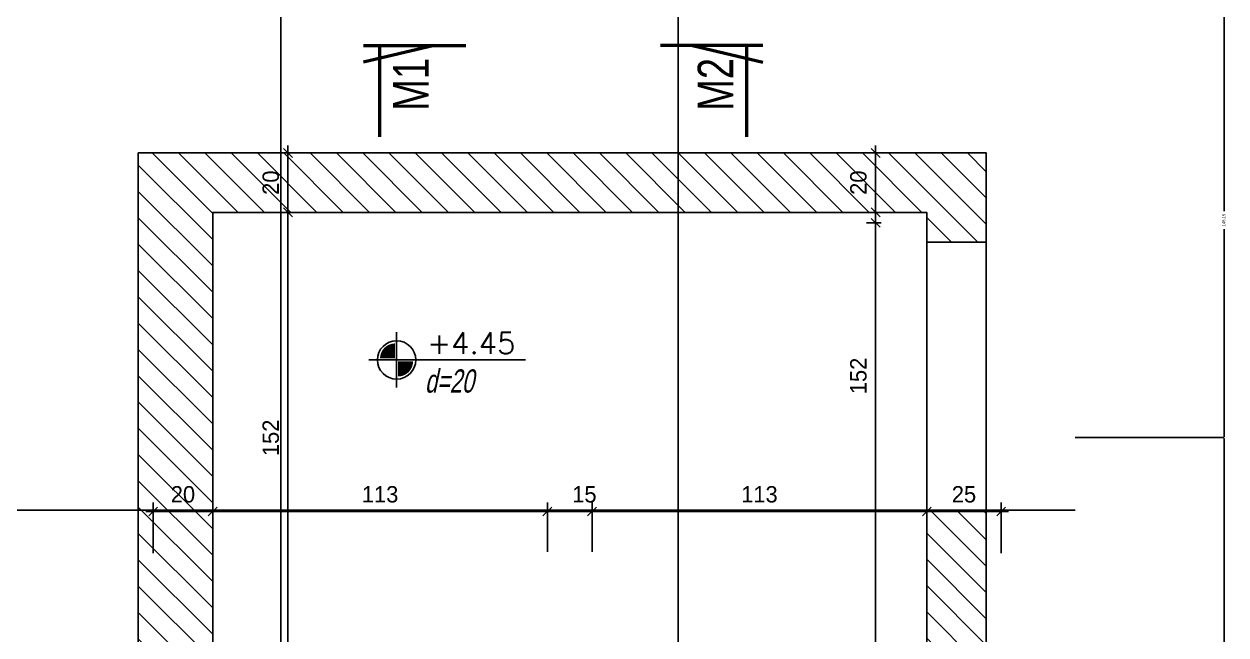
# Model space of a CAD drawing. Header units: inches. Extents: x -5298 to 11252, y 8210 to 22495.
# Drawn here: x 10427 to 10831, y 12031.5 to 12236.8 of the extents above; entities that cross this region are included whole.
import ezdxf
from ezdxf.enums import TextEntityAlignment as Align

# ---------------------------------------------------------------- set-up
doc = ezdxf.new("R2010")
doc.units = ezdxf.units.IN
doc.header["$LTSCALE"] = 55
doc.header["$MEASUREMENT"] = 0
doc.linetypes.add('DASHED2', pattern=[0.375, 0.25, -0.125])
doc.layers.get('Defpoints').update_dxf_attribs({"color": 40})
for name, color, linetype in [('BEAM', 3, 'Continuous'), ('D7', 2, 'Continuous'), ('dim', 2, 'Continuous'), ('dim-50-v', 2, 'Continuous'), ('ENG_beton nifsak', 4, 'Continuous'), ('ENG_beton ole', 3, 'DASHED2'), ('HATCH', 8, 'Continuous')]:
    doc.layers.add(name, color=color, linetype=linetype)
doc.layers.add('W', color=1, linetype='Continuous', lineweight=50)
doc.styles.add('AA', font='hebtxt', dxfattribs={"width": 0.8, "oblique": 8})
doc.styles.add('AD', font='oron')
doc.styles.add('HEBTXT', font='hebtxt-weld.shx')
doc.styles.add('ROMANS', font='romans')
doc.styles.get("Standard").update_dxf_attribs({"font": 'arial.ttf'})
doc.dimstyles.new('25', dxfattribs={"dimtxt": 5.5, "dimasz": 3, "dimexe": 3, "dimexo": 6, "dimgap": 3, "dimtad": 1, "dimdec": 0, "dimrnd": 0.5, "dimtxsty": 'HEBTXT', "dimblk1": 'OBLIQUE', "dimblk2": 'OBLIQUE', "dimsah": 1, "dimcen": 1, "dimdle": 2.5, "dimclre": 9, "dimclrt": 3, "dimazin": 3, "dimtfac": 1, "dimtdec": 0, "dimtix": 1, "dimtmove": 2, "dimatfit": 3, "dimldrblk": 'OBLIQUE'})
doc.dimstyles.get("Standard").update_dxf_attribs({"dimtxt": 2.5, "dimasz": 2.5, "dimexe": 1.25, "dimexo": 0.625, "dimtad": 1, "dimtxsty": 'Standard', "dimcen": 2.5, "dimazin": 3, "dimtfac": 1, "dimtmove": 0, "dimatfit": 3})

# ---------------------------------------------------------------- blocks, each defined once
blk = doc.blocks.new('_OBLIQUE')
at = {"color": 0, "linetype": 'ByBlock'}
blk.add_line((-0.5, -0.5), (0.5, 0.5), dxfattribs=at)
blk = doc.blocks.new('*D318')
at = {"layer": 'Defpoints', "color": 0, "linetype": 'Continuous', "transparency": 16777216}
for p in [(10713.22, 12170), (10721.08, 12170, 0), (10719.22, 12018.49)]:
    blk.add_point(p, dxfattribs=at)
at = {"layer": 'dim-50-v', "color": 0, "linetype": 'Continuous', "lineweight": -2, "transparency": 16777216}
blk.add_line((10713.22, 12015.99), (10713.22, 12172.5), dxfattribs=at)
at = {"layer": 'dim-50-v', "color": 9, "linetype": 'Continuous', "lineweight": -2, "transparency": 16777216}
for p, q in [((10715.08, 12170), (10710.22, 12170)), ((10713.22, 12018.49), (10710.22, 12018.49))]:
    blk.add_line(p, q, dxfattribs=at)
at = {"layer": 'dim-50-v', "color": 0, "linetype": 'Continuous', "lineweight": -2, "transparency": 16777216, "xscale": 3, "yscale": 3, "zscale": 3}
for p, rotation in [((10713.22, 12170), 90), ((10713.22, 12018.49), 270)]:
    blk.add_blockref('_OBLIQUE', p, dxfattribs=dict(at, rotation=rotation))
at = {"layer": 'dim-50-v', "color": 3, "linetype": 'Continuous', "transparency": 16777216, "insert": (10707.47, 12118.54), "char_height": 5.5, "attachment_point": 5, "rotation": 90, "style": 'HEBTXT'}
blk.add_mtext('\\A1;152', dxfattribs=at)
blk = doc.blocks.new('*D320')
at = {"layer": 'Defpoints', "color": 0, "linetype": 'Continuous', "transparency": 16777216}
for p in [(10730.44, 12099.67, 0), (10755.43, 12072.99), (10755.43, 12052.99)]:
    blk.add_point(p, dxfattribs=at)
at = {"layer": 'dim-50-v', "color": 9, "linetype": 'Continuous', "lineweight": -2, "transparency": 16777216}
for p, q in [((10730.44, 12093.67), (10730.44, 12069.99)), ((10755.43, 12058.99), (10755.43, 12075.99))]:
    blk.add_line(p, q, dxfattribs=at)
at = {"layer": 'dim-50-v', "color": 0, "linetype": 'Continuous', "lineweight": -2, "transparency": 16777216}
blk.add_line((10727.94, 12072.99), (10757.93, 12072.99), dxfattribs=at)
at = {"layer": 'dim-50-v', "color": 0, "linetype": 'Continuous', "lineweight": -2, "transparency": 16777216, "xscale": 3, "yscale": 3, "zscale": 3, "rotation": 180}
blk.add_blockref('_OBLIQUE', (10730.44, 12072.99), dxfattribs=at)
at = {"layer": 'dim-50-v', "color": 0, "linetype": 'Continuous', "lineweight": -2, "transparency": 16777216, "xscale": 3, "yscale": 3, "zscale": 3}
blk.add_blockref('_OBLIQUE', (10755.43, 12072.99), dxfattribs=at)
at = {"layer": 'dim-50-v', "color": 3, "linetype": 'Continuous', "transparency": 16777216, "insert": (10742.94, 12078.74), "char_height": 5.5, "attachment_point": 5, "style": 'HEBTXT'}
blk.add_mtext('\\A1;25', dxfattribs=at)
blk = doc.blocks.new('*D321')
at = {"layer": 'Defpoints', "color": 0, "linetype": 'Continuous', "transparency": 16777216}
for p in [(10730.44, 12099.67, 0), (10730.44, 12072.99), (10617.94, 12053.49, 0)]:
    blk.add_point(p, dxfattribs=at)
at = {"layer": 'dim-50-v', "color": 9, "linetype": 'Continuous', "lineweight": -2, "transparency": 16777216}
for p, q in [((10730.44, 12093.67), (10730.44, 12069.99)), ((10617.94, 12059.49), (10617.94, 12075.99))]:
    blk.add_line(p, q, dxfattribs=at)
at = {"layer": 'dim-50-v', "color": 0, "linetype": 'Continuous', "lineweight": -2, "transparency": 16777216}
blk.add_line((10615.44, 12072.99), (10732.94, 12072.99), dxfattribs=at)
at = {"layer": 'dim-50-v', "color": 0, "linetype": 'Continuous', "lineweight": -2, "transparency": 16777216, "xscale": 3, "yscale": 3, "zscale": 3, "rotation": 180}
blk.add_blockref('_OBLIQUE', (10617.94, 12072.99), dxfattribs=at)
at = {"layer": 'dim-50-v', "color": 0, "linetype": 'Continuous', "lineweight": -2, "transparency": 16777216, "xscale": 3, "yscale": 3, "zscale": 3}
blk.add_blockref('_OBLIQUE', (10730.44, 12072.99), dxfattribs=at)
at = {"layer": 'dim-50-v', "color": 3, "linetype": 'Continuous', "transparency": 16777216, "insert": (10674.19, 12078.74), "char_height": 5.5, "attachment_point": 5, "style": 'HEBTXT'}
blk.add_mtext('\\A1;113', dxfattribs=at)
blk = doc.blocks.new('*D322')
at = {"layer": 'Defpoints', "color": 0, "linetype": 'Continuous', "transparency": 16777216}
for p in [(10490.43, 12099.67, 0), (10490.43, 12072.99), (10470.43, 12052.99)]:
    blk.add_point(p, dxfattribs=at)
at = {"layer": 'dim-50-v', "color": 9, "linetype": 'Continuous', "lineweight": -2, "transparency": 16777216}
for p, q in [((10490.43, 12093.67), (10490.43, 12069.99)), ((10470.43, 12058.99), (10470.43, 12075.99))]:
    blk.add_line(p, q, dxfattribs=at)
at = {"layer": 'dim-50-v', "color": 0, "linetype": 'Continuous', "lineweight": -2, "transparency": 16777216}
blk.add_line((10467.93, 12072.99), (10492.93, 12072.99), dxfattribs=at)
at = {"layer": 'dim-50-v', "color": 0, "linetype": 'Continuous', "lineweight": -2, "transparency": 16777216, "xscale": 3, "yscale": 3, "zscale": 3, "rotation": 180}
blk.add_blockref('_OBLIQUE', (10470.43, 12072.99), dxfattribs=at)
at = {"layer": 'dim-50-v', "color": 0, "linetype": 'Continuous', "lineweight": -2, "transparency": 16777216, "xscale": 3, "yscale": 3, "zscale": 3}
blk.add_blockref('_OBLIQUE', (10490.43, 12072.99), dxfattribs=at)
at = {"layer": 'dim-50-v', "color": 3, "linetype": 'Continuous', "transparency": 16777216, "insert": (10480.43, 12078.74), "char_height": 5.5, "attachment_point": 5, "style": 'HEBTXT'}
blk.add_mtext('\\A1;20', dxfattribs=at)
blk = doc.blocks.new('*D323')
at = {"layer": 'Defpoints', "color": 0, "linetype": 'Continuous', "transparency": 16777216}
for p in [(10602.94, 12072.99), (10602.94, 12053.49, 0), (10617.94, 12053.49, 0)]:
    blk.add_point(p, dxfattribs=at)
at = {"layer": 'dim-50-v', "color": 9, "linetype": 'Continuous', "lineweight": -2, "transparency": 16777216}
for p, q in [((10602.94, 12059.49), (10602.94, 12075.99)), ((10617.94, 12059.49), (10617.94, 12075.99))]:
    blk.add_line(p, q, dxfattribs=at)
at = {"layer": 'dim-50-v', "color": 0, "linetype": 'Continuous', "lineweight": -2, "transparency": 16777216}
blk.add_line((10620.44, 12072.99), (10600.44, 12072.99), dxfattribs=at)
at = {"layer": 'dim-50-v', "color": 0, "linetype": 'Continuous', "lineweight": -2, "transparency": 16777216, "xscale": 3, "yscale": 3, "zscale": 3, "rotation": 180}
blk.add_blockref('_OBLIQUE', (10602.94, 12072.99), dxfattribs=at)
at = {"layer": 'dim-50-v', "color": 0, "linetype": 'Continuous', "lineweight": -2, "transparency": 16777216, "xscale": 3, "yscale": 3, "zscale": 3}
blk.add_blockref('_OBLIQUE', (10617.94, 12072.99), dxfattribs=at)
at = {"layer": 'dim-50-v', "color": 3, "linetype": 'Continuous', "transparency": 16777216, "insert": (10615.36, 12078.74), "char_height": 5.5, "attachment_point": 5, "style": 'HEBTXT'}
blk.add_mtext('\\A1;15', dxfattribs=at)
blk = doc.blocks.new('*D324')
at = {"layer": 'Defpoints', "color": 0, "linetype": 'Continuous', "transparency": 16777216}
for p in [(10490.43, 12099.67, 0), (10490.43, 12072.99), (10602.94, 12053.49, 0)]:
    blk.add_point(p, dxfattribs=at)
at = {"layer": 'dim-50-v', "color": 9, "linetype": 'Continuous', "lineweight": -2, "transparency": 16777216}
for p, q in [((10490.43, 12093.67), (10490.43, 12069.99)), ((10602.94, 12059.49), (10602.94, 12075.99))]:
    blk.add_line(p, q, dxfattribs=at)
at = {"layer": 'dim-50-v', "color": 0, "linetype": 'Continuous', "lineweight": -2, "transparency": 16777216}
blk.add_line((10605.44, 12072.99), (10487.93, 12072.99), dxfattribs=at)
at = {"layer": 'dim-50-v', "color": 0, "linetype": 'Continuous', "lineweight": -2, "transparency": 16777216, "xscale": 3, "yscale": 3, "zscale": 3, "rotation": 180}
blk.add_blockref('_OBLIQUE', (10490.43, 12072.99), dxfattribs=at)
at = {"layer": 'dim-50-v', "color": 0, "linetype": 'Continuous', "lineweight": -2, "transparency": 16777216, "xscale": 3, "yscale": 3, "zscale": 3}
blk.add_blockref('_OBLIQUE', (10602.94, 12072.99), dxfattribs=at)
at = {"layer": 'dim-50-v', "color": 3, "linetype": 'Continuous', "transparency": 16777216, "insert": (10546.69, 12078.74), "char_height": 5.5, "attachment_point": 5, "style": 'HEBTXT'}
blk.add_mtext('\\A1;113', dxfattribs=at)
blk = doc.blocks.new('*D326')
at = {"layer": 'Defpoints', "color": 0, "linetype": 'Continuous', "transparency": 16777216}
for p in [(10515.72, 12193.49), (10520.1, 12193.49, 0), (10542.55, 12173.5, 0)]:
    blk.add_point(p, dxfattribs=at)
at = {"layer": 'dim-50-v', "color": 0, "linetype": 'Continuous', "lineweight": -2, "transparency": 16777216}
blk.add_line((10515.72, 12171), (10515.72, 12195.99), dxfattribs=at)
at = {"layer": 'dim-50-v', "color": 9, "linetype": 'Continuous', "lineweight": -2, "transparency": 16777216}
for p, q in [((10514.1, 12193.49), (10512.72, 12193.49)), ((10536.55, 12173.5), (10512.72, 12173.5))]:
    blk.add_line(p, q, dxfattribs=at)
at = {"layer": 'dim-50-v', "color": 0, "linetype": 'Continuous', "lineweight": -2, "transparency": 16777216, "xscale": 3, "yscale": 3, "zscale": 3}
for p, rotation in [((10515.72, 12193.49), 90), ((10515.72, 12173.5), 270)]:
    blk.add_blockref('_OBLIQUE', p, dxfattribs=dict(at, rotation=rotation))
at = {"layer": 'dim-50-v', "color": 3, "linetype": 'Continuous', "transparency": 16777216, "insert": (10509.97, 12183.49), "char_height": 5.5, "attachment_point": 5, "rotation": 90, "style": 'HEBTXT'}
blk.add_mtext('\\A1;20', dxfattribs=at)
blk = doc.blocks.new('PL')
at = {"linetype": 'ByBlock'}
for p, q in [((0, -0.258), (0, 0.258)), ((-0.258, 0), (1.204, 0))]:
    blk.add_line(p, q, dxfattribs=at)
at = {"color": 4, "const_width": 0.14}
for points in [[(-0.014, 0.084, 0.414214), (-0.084, 0.014, 1)], [(0.014, -0.084, 0.414214), (0.084, -0.014, 1)]]:
    blk.add_lwpolyline(points, format="xyb", dxfattribs=at)
at = {"linetype": 'ByBlock'}
blk.add_circle((0, 0), 0.179, dxfattribs=at)
at = {"style": 'ROMANS'}
blk.add_attdef('LEVEL', text='', height=0.2, dxfattribs=at).set_placement((0.698, 0.157), align=Align.MIDDLE)
blk = doc.blocks.new('*D422')
at = {"layer": 'Defpoints', "color": 0, "linetype": 'Continuous', "transparency": 16777216}
for p in [(10713.07, 12193.49, 0), (10713.22, 12193.49), (10721.08, 12173.5, 0)]:
    blk.add_point(p, dxfattribs=at)
at = {"layer": 'dim-50-v', "color": 0, "linetype": 'Continuous', "lineweight": -2, "transparency": 16777216}
blk.add_line((10713.22, 12171), (10713.22, 12195.99), dxfattribs=at)
at = {"layer": 'dim-50-v', "color": 9, "linetype": 'Continuous', "lineweight": -2, "transparency": 16777216}
for p, q in [((10719.07, 12193.49), (10716.22, 12193.49)), ((10715.08, 12173.5), (10710.22, 12173.5))]:
    blk.add_line(p, q, dxfattribs=at)
at = {"layer": 'dim-50-v', "color": 0, "linetype": 'Continuous', "lineweight": -2, "transparency": 16777216, "xscale": 3, "yscale": 3, "zscale": 3}
for p, rotation in [((10713.22, 12193.49), 90), ((10713.22, 12173.5), 270)]:
    blk.add_blockref('_OBLIQUE', p, dxfattribs=dict(at, rotation=rotation))
at = {"layer": 'dim-50-v', "color": 3, "linetype": 'Continuous', "transparency": 16777216, "insert": (10707.47, 12183.49), "char_height": 5.5, "attachment_point": 5, "rotation": 90, "style": 'HEBTXT'}
blk.add_mtext('\\A1;20', dxfattribs=at)
blk = doc.blocks.new('sdfsa')
at = {"layer": 'ENG_beton nifsak', "ltscale": 5}
blk.add_lwpolyline([(11910.61, 11975), (11910.61, 11975), (11910.61, 11565), (11625.61, 11565), (11625.61, 12095), (11910.61, 12095), (11910.61, 11975)], close=True, dxfattribs=at)
blk.add_lwpolyline([(11890.62, 11975), (11890.61, 11975), (11890.61, 12075), (11650.61, 12075), (11650.61, 11585), (11890.61, 11585), (11890.62, 11975)], dxfattribs=at)
blk = doc.blocks.new('*D1604')
at = {"layer": 'Defpoints', "color": 0, "linetype": 'Continuous', "transparency": 16777216}
for p in [(10515.72, 12173.49, 0), (10515.72, 12173.49), (10515.72, 12021.99, 0)]:
    blk.add_point(p, dxfattribs=at)
at = {"layer": 'dim-50-v', "color": 0, "linetype": 'Continuous', "lineweight": -2, "transparency": 16777216}
blk.add_line((10515.72, 12019.49), (10515.72, 12175.99), dxfattribs=at)
at = {"layer": 'dim-50-v', "color": 9, "linetype": 'Continuous', "lineweight": -2, "transparency": 16777216}
for p, q in [((10521.72, 12173.49), (10518.72, 12173.49)), ((10521.72, 12021.99), (10518.72, 12021.99))]:
    blk.add_line(p, q, dxfattribs=at)
at = {"layer": 'dim-50-v', "color": 0, "linetype": 'Continuous', "lineweight": -2, "transparency": 16777216, "xscale": 3, "yscale": 3, "zscale": 3}
for p, rotation in [((10515.72, 12173.49), 90), ((10515.72, 12021.99), 270)]:
    blk.add_blockref('_OBLIQUE', p, dxfattribs=dict(at, rotation=rotation))
at = {"layer": 'dim-50-v', "color": 3, "linetype": 'Continuous', "transparency": 16777216, "insert": (10509.97, 12097.74), "char_height": 5.5, "attachment_point": 5, "rotation": 90, "style": 'HEBTXT'}
blk.add_mtext('\\A1;152', dxfattribs=at)
blk = doc.blocks.new('dsagd')
at = {"layer": 'ENG_beton nifsak', "ltscale": 5}
for p, q in [((12580.27, 12570.82, 0), (12580.27, 13100.82, 0)), ((12580.27, 13100.82, 0), (12865.27, 13100.82, 0)), ((12865.27, 12570.82, 0), (12865.27, 13100.82, 0)), ((12605.27, 12590.82, 0), (12605.27, 13080.82, 0)), ((12845.27, 13080.82), (12605.27, 13080.82, 0)), ((12845.27, 12590.82, 0), (12845.27, 13080.82, 0))]:
    blk.add_line(p, q, dxfattribs=at)
blk = doc.blocks.new('_CLOSEDFILLED')
at = {"color": 0, "linetype": 'BYBLOCK'}
blk.add_solid([(-1, 0.2), (0, 0), (-1, -0.2)], dxfattribs=at)
blk = doc.blocks.new('*D142')
at = {"color": 2}
for p, q in [((10780.33, 12097.83), (10830.33, 12097.83)), ((10830.33, 12027.76), (10830.33, 12097.58)), ((10830.33, 11951.94), (10830.33, 12021.76)), ((10780.33, 11951.69), (10830.33, 11951.69))]:
    blk.add_line(p, q, dxfattribs=at)
at = {"layer": 'Defpoints'}
for p in [(10780.33, 12097.83), (10780.33, 11951.69), (10830.33, 11951.69)]:
    blk.add_point(p, dxfattribs=at)
at = {"layer": 'dim', "color": 2, "xscale": 0.25, "yscale": 0.25}
for p, rotation in [((10830.33, 12097.83), 90), ((10830.33, 11951.69), 270)]:
    blk.add_blockref('_CLOSEDFILLED', p, dxfattribs=dict(at, rotation=rotation))
at = {"layer": 'dim', "color": 0, "insert": (10830.33, 12024.76), "char_height": 1, "attachment_point": 5, "rotation": 90}
blk.add_mtext('146,15', dxfattribs=at)
blk = doc.blocks.new('*D143')
at = {"color": 2}
for p, q in [((10780.33, 12243.98), (10830.33, 12243.98)), ((10830.33, 12173.91), (10830.33, 12243.73)), ((10830.33, 12098.08), (10830.33, 12167.91)), ((10780.33, 12097.83), (10830.33, 12097.83))]:
    blk.add_line(p, q, dxfattribs=at)
at = {"layer": 'Defpoints'}
for p in [(10780.33, 12243.98), (10780.33, 12097.83), (10830.33, 12097.83)]:
    blk.add_point(p, dxfattribs=at)
at = {"layer": 'dim', "color": 2, "xscale": 0.25, "yscale": 0.25}
for p, rotation in [((10830.33, 12243.98), 90), ((10830.33, 12097.83), 270)]:
    blk.add_blockref('_CLOSEDFILLED', p, dxfattribs=dict(at, rotation=rotation))
at = {"layer": 'dim', "color": 0, "insert": (10830.33, 12170.91), "char_height": 1, "attachment_point": 5, "rotation": 90}
blk.add_mtext('146,15', dxfattribs=at)

msp = doc.modelspace()

# ---------------------------------------------------------------- hatches: boundary and pattern name
at = {"layer": 'HATCH', "linetype": 'Continuous', "transparency": 33554687}
h = msp.add_hatch(dxfattribs=at)
h.set_pattern_fill('ANSI31', color=256, scale=50, angle=450)
h.set_pattern_definition([(135, (-751.727, 98.4975), (-4.4194174, -4.4194174), [])])
h.paths.add_polyline_path([(10750.434, 12193.494), (10465.434, 12193.494), (10465.434, 11663.494), (10750.434, 11663.494), (10750.434, 12073.493), (10730.438, 12073.494), (10730.438, 12026.994), (10731.405, 12026.994), (10730.435, 11794.094), (10730.434, 11683.494), (10490.434, 11683.494), (10490.434, 12173.494), (10730.434, 12173.494), (10730.434, 12163.494), (10750.434, 12163.494)])

# ---------------------------------------------------------------- linework, layer by layer
at = {"layer": 'BEAM', "color": 5}
for p, q in [((10513.34, 11513.244), (10513.34, 18236.017)), ((10646.834, 11513.244), (10646.834, 18236.017)), ((7576.475, 12073.475), (10780.328, 12073.475))]:
    msp.add_line(p, q, dxfattribs=at)
at = {"layer": 'BEAM', "color": 2, "linetype": 'Continuous', "elevation": 0}
msp.add_lwpolyline([(10750.434, 12073.493), (10730.434, 12073.494), (10730.434, 12163.494), (10750.434, 12163.493)], close=True, dxfattribs=at)
at = {"layer": 'ENG_beton nifsak', "ltscale": 5}
for p, q in [((10465.434, 11663.494, 0), (10465.434, 12193.494, 0)), ((10465.434, 12193.494, 0), (10750.434, 12193.494, 0)), ((10490.434, 11683.494, 0), (10490.434, 12173.494, 0)), ((10490.434, 11683.494, 0), (10490.434, 12173.494, 0)), ((10730.434, 12173.494, 0), (10490.434, 12173.494, 0))]:
    msp.add_line(p, q, dxfattribs=at)
at = {"layer": 'ENG_beton ole', "ltscale": 2}
for p, q in [((10750.434, 12193.494, 0), (10465.434, 12193.494, 0)), ((10750.434, 12193.494, 0), (10750.434, 12163.494, 0)), ((10490.434, 12173.494, 0), (10730.434, 12173.494, 0)), ((10490.434, 12173.494, 0), (10490.434, 11683.494, 0)), ((10490.434, 12173.494, 0), (10490.434, 11683.494, 0)), ((10730.434, 12173.494, 0), (10730.434, 12163.494, 0)), ((10730.434, 12073.494, 0), (10730.434, 11683.494, 0)), ((10750.434, 12073.494, 0), (10750.434, 11663.494, 0))]:
    msp.add_line(p, q, dxfattribs=at)
at = {"layer": 'ENG_beton ole', "ltscale": 2, "elevation": 0, "flags": 128}
for points in [[(10730.434, 12163.494), (10750.434, 12163.494)], [(10750.434, 12073.494), (10730.434, 12073.494)]]:
    msp.add_lwpolyline(points, dxfattribs=at)
at = {"layer": 'W'}
for p, q in [((10564.821, 12229.619, 0), (10541.15, 12224.025, 0)), ((10541.15, 12229.619, 0), (10564.821, 12229.619, 0)), ((10651.663, 12229.619, 0), (10675.334, 12224.025, 0)), ((10675.334, 12229.619, 0), (10651.663, 12229.619, 0))]:
    msp.add_line(p, q, dxfattribs=at)
at = {"layer": 'W', "elevation": 0}
for points in [[(10546.56, 12198.949), (10546.56, 12229.619), (10575.527, 12229.619)], [(10669.923, 12198.949), (10669.923, 12229.619), (10640.957, 12229.619)]]:
    msp.add_lwpolyline(points, dxfattribs=at)

# ---------------------------------------------------------------- block references
at = {"layer": 'D7', "xscale": 36, "yscale": 36, "zscale": 36}
msp.add_blockref('PL', (10552.23, 12123.926, 0), dxfattribs=at).add_auto_attribs({'LEVEL': '+4.45'})
at = {"layer": 'dim', "color": 2, "linetype": 'Continuous'}
for name, p in [('sdfsa', (-1160.178, 98.498, 0)), ('dsagd', (-2114.832, -907.329, 0))]:
    msp.add_blockref(name, p, dxfattribs=at)

# ---------------------------------------------------------------- texts
at = {"layer": 'D7', "style": 'AA', "oblique": 12, "width": 0.7}
msp.add_text('d=20', height=7.8, dxfattribs=at).set_placement((10561.762, 12112.954, 0))
at = {"layer": 'W', "style": 'AD', "width": 0.8}
for s, p in [('M1', (10563.038, 12207.642, 0)), ('M2', (10665.399, 12207.642, 0))]:
    msp.add_text(s, height=11.9529, rotation=90, dxfattribs=at).set_placement(p)

# ---------------------------------------------------------------- dimensions: what is measured, and where the dimension line sits
at = {"layer": 'dim', "color": 2}
for base, p1, p2, picture, middle in [((10830.328, 12097.833), (10780.328, 12097.833), (10780.328, 12243.98), '*D143', (10830.328, 12170.906)), ((10830.328, 11951.686), (10780.328, 11951.686), (10780.328, 12097.833), '*D142', (10830.328, 12024.759))]:
    dim = msp.add_linear_dim(base=base, p1=p1, p2=p2, angle=90, dimstyle='Standard', dxfattribs=at)
    dim.commit()
    dim.dimension.update_dxf_attribs({"geometry": picture, "text_midpoint": middle})
at = {"layer": 'dim-50-v', "linetype": 'Continuous'}
for base, p1, p2, angle, picture, middle in [((10515.724, 12193.493, 0), (10542.553, 12173.496, 0), (10520.099, 12193.493, 0), 90, '*D326', (10509.974, 12183.495, 0)), ((10713.224, 12193.494), (10721.075, 12173.496, 0), (10713.071, 12193.494, 0), 90, '*D422', (10707.474, 12183.495)), ((10490.434, 12072.989, 0), (10470.435, 12052.989, 0), (10490.434, 12099.67, 0), 180, '*D322', (10480.435, 12078.739, 0)), ((10490.434, 12072.989, 0), (10602.939, 12053.494, 0), (10490.434, 12099.67, 0), 180, '*D324', (10546.687, 12078.739, 0)), ((10730.438827, 12072.989023, 0), (10617.938828, 12053.489376, 0.000001), (10730.438827, 12099.669604, 0), 180, '*D321', (10674.188828, 12078.739023, 0)), ((10755.434, 12072.989, 0), (10730.439, 12099.67, 0), (10755.434, 12052.989, 0), 180, '*D320', (10742.936, 12078.739, 0))]:
    dim = msp.add_linear_dim(base=base, p1=p1, p2=p2, angle=angle, dimstyle='25', dxfattribs=at)
    dim.commit()
    dim.dimension.update_dxf_attribs({"geometry": picture, "text_midpoint": middle})
at = {"layer": 'dim-50-v', "color": 2, "linetype": 'Continuous'}
dim = msp.add_linear_dim(base=(10515.7236703, 12173.4936383), p1=(10515.7236701, 12021.9936379, 0.0000004), p2=(10515.7236703, 12173.4936383, -0.0000001), angle=90, dimstyle='25', dxfattribs=at)
dim.commit()
dim.dimension.update_dxf_attribs({"geometry": '*D1604', "text_midpoint": (10509.9736703, 12097.7436381)})
at = {"layer": 'dim-50-v', "linetype": 'Continuous'}
for base, p1, p2, angle, picture, middle in [((10713.224, 12169.996, 0), (10719.224, 12018.494, 0), (10721.075, 12169.996, 0), 90, '*D318', (10707.474, 12118.539, 0)), ((10602.939, 12072.989, 0), (10617.939, 12053.489, 0), (10602.939, 12053.494, 0), 180, '*D323', (10615.363, 12078.739, 0))]:
    dim = msp.add_linear_dim(base=base, p1=p1, p2=p2, angle=angle, dimstyle='25', dxfattribs=at)
    dim.commit()
    dim.dimension.update_dxf_attribs({"geometry": picture, "text_midpoint": middle, "dimtype": 160})

doc.saveas('drawing.dxf')
